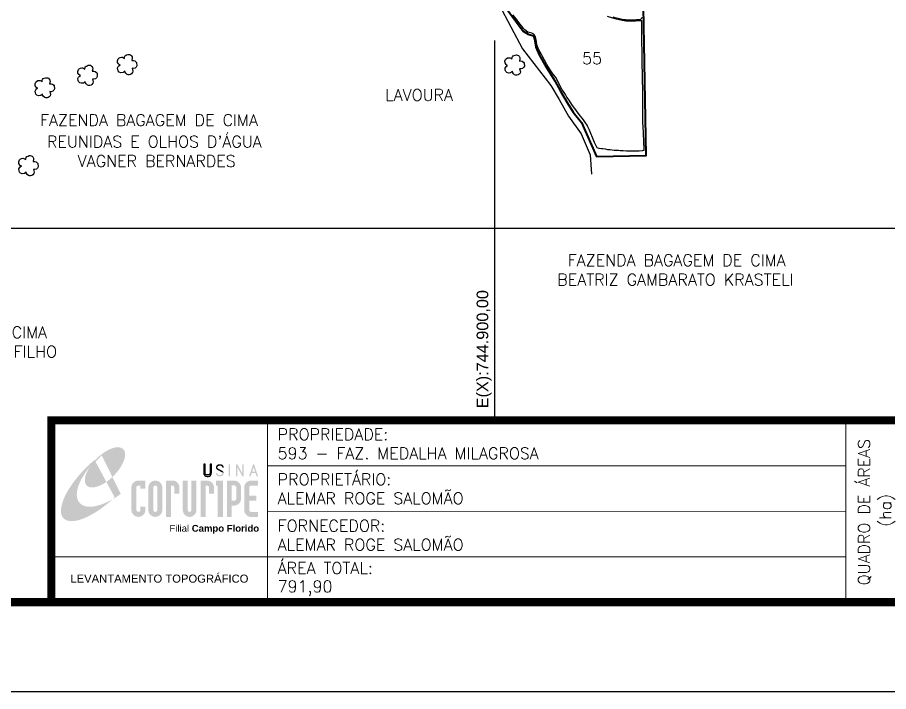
# Model space of a CAD drawing. Extents: x 743869 to 754264, y 7795787 to 7803137.
# Drawn here: x 747132 to 750541, y 7795787 to 7798426 of the extents above; entities that cross this region are included whole.
import ezdxf
from ezdxf.enums import TextEntityAlignment as Align

# ---------------------------------------------------------------- set-up
doc = ezdxf.new("R2010")
doc.units = 0
doc.linetypes.add('CONTINUO', pattern=[0])
doc.linetypes.add('LIN0', pattern=[0])
doc.layers.add('0114000593', color=1, linetype='Continuous', lineweight=40)
doc.layers.add('TEXTO_DIVERSOS', color=7, linetype='Continuous', lineweight=5)
for name, color, linetype in [('0114000593054', 5, 'Continuous'), ('0114000593055', 5, 'Continuous'), ('CURSOS_D_AGUA', 174, 'Continuous'), ('MALHA', 8, 'Continuous'), ('MARGEM', 5, 'Continuous'), ('MATO', 3, 'Continuous'), ('TEXTO CONFORNTANTES', 7, 'Continuous'), ('TEXTO_NUN_TAL', 7, 'Continuous')]:
    doc.layers.add(name, color=color, linetype=linetype)
doc.styles.add('ARIAL', font='arial.ttf')
doc.styles.add('Simplex', font='simplex.shx')
doc.styles.get("Standard").update_dxf_attribs({"font": 'arial.ttf'})

# ---------------------------------------------------------------- blocks, each defined once
blk = doc.blocks.new('A$C78F83FB3')
at = {"layer": 'MARGEM'}
h = blk.add_hatch(color=20, dxfattribs=at)
edge = h.paths.add_edge_path()
edge.add_ellipse((19.49, 23.77), major_axis=(-6.68, -6.67), ratio=0.469426, start_angle=292.7328, end_angle=601.2579)
edge.add_ellipse((22.83, 22.05), major_axis=(12.64, 11.29), ratio=0.457614, start_angle=79.9069, end_angle=107.9139)
edge = h.paths.add_edge_path()
edge.add_ellipse((18.28, 18.7), major_axis=(13.95, 13.59), ratio=0.386848, start_angle=63.9612, end_angle=264.5993)
edge.add_ellipse((22.83, 22.05), major_axis=(12.64, 11.29), ratio=0.457614, start_angle=107.9139, end_angle=245.1182, ccw=False)
edge.add_ellipse((19.49, 23.77), major_axis=(-6.68, -6.67), ratio=0.469426, start_angle=241.2579, end_angle=292.7328, ccw=False)
for color, points in [(20, [(15.46, 26.12), (14.17, 24.81), (14.06, 24.24), (14.39, 23.97), (14.67, 24.54), (19.47, 29.32), (18.48, 28.66), (17.31, 27.78)]), (7, [(58.42, 24.9), (57.9, 24.9), (57.9, 21.73, -0.414214), (57.15, 20.98), (56.84, 20.98, -0.414214), (56.09, 21.73), (56.09, 24.9), (55.57, 24.9), (55.57, 21.73, 0.414214), (56.84, 20.46), (57.15, 20.46, 0.414214), (58.42, 21.73)]), (7, [(61.7, 24.9), (61.23, 24.9, 0.396318), (60.04, 23.78), (60.04, 23.72, 0.151912), (60.39, 22.97), (60.46, 22.92), (62.18, 22), (62.85, 21.83, 0.12407), (62.51, 22.42), (60.75, 23.36, -0.13192), (60.56, 23.77, -0.385578), (61.23, 24.37), (61.7, 24.37, -0.414214), (62.37, 23.7), (62.89, 23.7, 0.414214)]), (7, [(62.37, 23.7), (62.89, 23.7, 0.414214), (61.7, 24.9), (61.23, 24.9, 0.396318), (60.04, 23.78), (60.04, 23.72, 0.151912), (60.39, 22.97), (60.46, 22.92), (62.18, 22), (62.18, 22, -0.131921), (62.37, 21.59, -0.385578), (61.7, 20.98), (61.23, 20.98, -0.414214), (60.56, 21.65), (60.04, 21.65, 0.414214), (61.23, 20.46), (61.7, 20.46, 0.402546), (62.89, 21.61, 0.165292), (62.51, 22.42), (60.75, 23.36, -0.13192), (60.56, 23.77, -0.385578), (61.23, 24.37), (61.7, 24.37, -0.414214)]), (7, [(30.97, 12.46), (29.13, 12.46), (29.13, 8.21, 1), (34.29, 8.21), (34.29, 9.41), (32.45, 9.41), (32.45, 8.21, -1), (30.97, 8.21)])]:
    blk.add_hatch(color=color, dxfattribs=at).paths.add_polyline_path(points)
h = blk.add_hatch(color=7, dxfattribs=at)
h.paths.add_polyline_path([(65.24, 24.9), (64.72, 24.9), (64.72, 20.46), (65.24, 20.46)])
h.paths.add_polyline_path([(67.38, 20.46), (67.9, 20.46), (67.9, 23.74), (69.74, 20.46), (70.23, 20.46), (70.23, 24.9), (69.71, 24.9), (69.71, 21.58), (67.85, 24.9), (67.38, 24.9)])
h.paths.add_polyline_path([(72.17, 20.46), (72.72, 20.46), (73.14, 21.73), (74.49, 21.73), (74.9, 20.46), (75.45, 20.46), (74, 24.9), (73.62, 24.9)])
h.paths.add_polyline_path([(73.81, 23.8), (74.32, 22.25), (73.31, 22.25)], flags=16)
h = blk.add_hatch(color=7, dxfattribs=at)
h.paths.add_polyline_path([(31.71, 18.93, 0.414214), (29.13, 16.35), (29.13, 12.46), (30.97, 12.46), (30.97, 16.35, -0.414214), (31.71, 17.09), (32.45, 17.09), (32.45, 16.02), (34.29, 16.02), (34.29, 18.93)])
h.paths.add_polyline_path([(44.15, 17.09, -0.414214), (44.89, 16.35), (44.89, 14.1), (46.72, 14.1), (46.72, 16.17, 0.433937), (44.15, 18.93), (41.77, 18.93), (41.77, 12.46), (43.61, 12.46), (43.61, 17.09)])
h.paths.add_polyline_path([(43.61, 12.46), (41.77, 12.46), (41.77, 5.62), (43.61, 5.62)])
h.paths.add_polyline_path([(47.92, 12.46), (49.75, 12.46), (49.75, 18.93), (47.92, 18.93)])
h.paths.add_polyline_path([(52.91, 18.93), (51.08, 18.93), (51.08, 12.46), (52.91, 12.46)])
h.paths.add_polyline_path([(51.08, 8.12, -1), (49.75, 8.12), (49.75, 12.46), (47.92, 12.46), (47.92, 8.12, 1), (52.91, 8.12), (52.91, 12.46), (51.08, 12.46)])
h.paths.add_polyline_path([(54.41, 12.46), (56.25, 12.46), (56.25, 17.09), (56.79, 17.09, -0.414214), (57.53, 16.35), (57.53, 14.1), (59.36, 14.1), (59.36, 16.17, 0.433937), (56.79, 18.93), (54.41, 18.93)])
h.paths.add_polyline_path([(56.25, 12.46), (54.41, 12.46), (54.41, 5.62), (56.25, 5.62)])
h.paths.add_polyline_path([(60.73, 12.46), (62.58, 12.46), (62.58, 18.93), (60.02, 18.93), (60.02, 17.08), (60.73, 17.08)])
h.paths.add_polyline_path([(62.58, 12.46), (60.73, 12.46), (60.73, 5.62), (62.58, 5.62)])
h.paths.add_polyline_path([(64.06, 12.46), (65.82, 12.46), (65.82, 17.17), (66.66, 17.17, -0.450417), (67.48, 16.25), (67.48, 12.46), (69.24, 12.46, 0.002307), (69.24, 12.48, 0.005282), (69.23, 12.54, -0.000938), (69.23, 12.53), (69.23, 16.17, 0.433937), (66.66, 18.93), (64.06, 18.93)])
h.paths.add_polyline_path([(64.06, 5.62), (65.82, 5.62), (65.82, 9.77), (66.66, 9.77, 0.426056), (69.24, 12.46), (67.48, 12.46), (67.48, 12.45, -0.450417), (66.66, 11.53), (65.82, 11.53), (65.82, 12.46), (64.06, 12.46)])
h.paths.add_polyline_path([(70.37, 12.46), (74.87, 12.46), (74.87, 13.44), (72.21, 13.44), (72.21, 16.35, -0.414214), (72.95, 17.09), (75.38, 17.09), (75.38, 18.93), (72.95, 18.93, 0.414214), (70.37, 16.35)])
h.paths.add_polyline_path([(72.21, 11.62), (74.87, 11.62), (74.87, 12.46), (70.37, 12.46), (70.37, 8.21, 0.414214), (72.95, 5.62), (75.38, 5.62), (75.38, 7.47), (72.95, 7.47, -0.414214), (72.21, 8.21)])
h = blk.add_hatch(color=7, dxfattribs=at)
h.paths.add_polyline_path([(35.29, 16.35), (35.29, 8.21, 1), (40.46, 8.21, 0.016978), (40.45, 8.38), (40.45, 16.17, 0.433937), (37.88, 18.93), (37.87, 18.93, 0.41391)])
h.paths.add_polyline_path([(38.62, 16.35), (38.62, 8.21, -1), (37.13, 8.21), (37.13, 16.35, -1)], flags=16)
at = {"layer": 'MARGEM', "color": 7}
blk.add_lwpolyline([(58.42, 24.9), (57.9, 24.9), (57.9, 21.73, -0.414214), (57.15, 20.98), (56.84, 20.98, -0.414214), (56.09, 21.73), (56.09, 24.9), (55.57, 24.9), (55.57, 21.73, 0.414214), (56.84, 20.46), (57.15, 20.46, 0.414214), (58.42, 21.73), (58.42, 24.9)], format="xyb", close=True, dxfattribs=at)
at = {"layer": 'MARGEM', "color": 252, "insert": (43.05, 2.72), "char_height": 2.5, "width": 33.0271, "attachment_point": 1, "style": 'ARIAL'}
blk.add_mtext('Filial {\\fArial|b1|i0|c0|p34;Campo Florido}', dxfattribs=at)

msp = doc.modelspace()

# ---------------------------------------------------------------- linework, layer by layer
at = {"layer": '0114000593', "linetype": 'ByBlock'}
msp.add_lwpolyline([(749032.5, 7798477.3), (749110.8, 7798371.2), (749130.3, 7798359.5), (749150.9, 7798353.2), (749155.4, 7798340.6), (749160.6, 7798309.3), (749173.2, 7798278.5), (749195, 7798240.1), (749234, 7798177.7), (749257, 7798136.7), (749282.9, 7798092.2), (749306.6, 7798054.9), (749339.5, 7798014.4), (749397.3, 7797881.7), (749592.3, 7797885.2), (749574.8, 7798831.7)], dxfattribs=at)
at = {"layer": '0114000593054'}
msp.add_lwpolyline([(749574.6, 7798426.8), (749573.4, 7798421.5), (749567.9, 7798416.2), (749553.8, 7798415.6), (749546.1, 7798415.2), (749537.9, 7798414.8), (749521, 7798414.9), (749512.3, 7798415.5), (749503.9, 7798416.6), (749487.6, 7798420.1), (749471.1, 7798424.4), (749462.4, 7798426.8)], dxfattribs=at)
at = {"layer": '0114000593055'}
msp.add_lwpolyline([(749439.2, 7798430.9), (749460.1, 7798424.2), (749475, 7798420), (749497.5, 7798414.6), (749512.1, 7798412.8), (749532.2, 7798411.6), (749538.2, 7798411.7), (749550.2, 7798412.1), (749562.2, 7798413.1), (749573.3, 7798413.1), (749573.6, 7798369.8), (749573.8, 7798356.8), (749573.8, 7798343.8), (749573.7, 7798325.2), (749573.8, 7798319.7), (749574.4, 7798301.6), (749574.9, 7798288.1), (749575.2, 7798281.2), (749575.6, 7798259), (749575.1, 7798245.5), (749575.4, 7798230.9), (749575.7, 7798216.4), (749576.2, 7798195.5), (749576.4, 7798188.7), (749576.5, 7798174.5), (749577.2, 7798150.5), (749577.5, 7798133.9), (749577.8, 7798117.8), (749577.9, 7798101.9), (749577.8, 7798086.5), (749578.1, 7798072.1), (749578.2, 7798057.5), (749578, 7798042.2), (749578.2, 7798009.9), (749578.6, 7798001.8), (749583.1, 7797910.1), (749582.9, 7797904.9), (749579.6, 7797904), (749576.2, 7797903.2), (749565.2, 7797902.6), (749553.3, 7797902.3), (749540.6, 7797902.1), (749527.3, 7797902), (749514.4, 7797902.3), (749501.5, 7797902.9), (749489.7, 7797903.7), (749483.9, 7797904.1), (749472.2, 7797904.8), (749466.7, 7797905.2), (749451.4, 7797906.8), (749442.1, 7797907.9), (749432.5, 7797909.4), (749422.6, 7797910.7), (749417.7, 7797911.4), (749408, 7797913), (749400.6, 7797915.3), (749395.9, 7797922.7), (749389.8, 7797935.7), (749386.9, 7797942.4), (749381.4, 7797956), (749375.4, 7797971.3), (749372.6, 7797978.2), (749370, 7797984.3), (749364.1, 7797996.8), (749360.8, 7798003.3), (749351.6, 7798017.4), (749346.6, 7798024.7), (749330.3, 7798046.1), (749318.8, 7798060.4), (749308.7, 7798074.4), (749303.9, 7798081.2), (749294.9, 7798094.6), (749290.4, 7798101.2), (749282, 7798113.8), (749275.7, 7798124.3), (749267.9, 7798136.2), (749263.9, 7798142.7), (749255.9, 7798156.7), (749248.7, 7798170.4), (749237.9, 7798190.9), (749228.5, 7798203.1), (749224.1, 7798209.1), (749216.2, 7798220.6), (749207.3, 7798234.5), (749202.8, 7798241.9), (749194, 7798257.8), (749185, 7798274.6), (749180.5, 7798282.8), (749171.4, 7798298.9), (749166.4, 7798312.2), (749164.6, 7798318.6), (749162.4, 7798331.1), (749160.8, 7798343.6), (749158.9, 7798349.4), (749152.8, 7798359.8), (749144.5, 7798363.5), (749139.8, 7798365.2), (749129.3, 7798368.4), (749117.8, 7798376.6), (749112.7, 7798381.5), (749103.7, 7798392.7), (749094.1, 7798405.4), (749084.3, 7798418.2), (749070.4, 7798436.2)], dxfattribs=at)
at = {"layer": 'CURSOS_D_AGUA', "linetype": 'Continuous'}
msp.add_lwpolyline([(748364.2, 7799628.2), (748408.5, 7799551.9), (748463, 7799439), (748511.7, 7799330), (748570.1, 7799226.8), (748671.4, 7799098.4), (748741.5, 7798975.7), (748796, 7798860.9), (748848.6, 7798769.4), (748920.7, 7798650.7), (748971.3, 7798553.3), (749016.1, 7798475.5), (749107.9, 7798302.9), (749218.9, 7798158.8), (749252.1, 7798104.3), (749287.6, 7798039.4), (749337.3, 7797970.3), (749372.6, 7797887.8), (749377.5, 7797811.5)], dxfattribs=at)
at = {"layer": 'MALHA', "linetype": 'ByBlock'}
for points in [[(749000, 7796848.1), (749000, 7798335.5)], [(746281.5, 7797600), (752220.4, 7797600)]]:
    msp.add_lwpolyline(points, dxfattribs=at)
at = {"layer": 'MARGEM', "color": 174, "linetype": 'LIN0', "flags": 128}
msp.add_lwpolyline([(754264.5, 7803136.5), (743869.5, 7803136.5), (743869.5, 7795786.5), (754264.5, 7795786.5)], close=True, dxfattribs=at)
at = {"layer": 'MARGEM', "color": 174, "linetype": 'LIN0', "const_width": 31.8, "flags": 128}
for points in [[(753914.5, 7802786.5), (744219.5, 7802786.5), (744219.5, 7796136.5), (753914.5, 7796136.5)], [(747264.5, 7796848.1), (753914.5, 7796848.1), (753914.5, 7796136.5), (747264.5, 7796136.5)]]:
    msp.add_lwpolyline(points, close=True, dxfattribs=at)
at = {"layer": 'MARGEM', "color": 174, "linetype": 'LIN0', "flags": 128}
for points, const_width in [([(748110, 7796848.1), (748110, 7796136.5)], 3.53), ([(748110, 7796848.1), (748110, 7796143)], 3.5), ([(750372.9, 7796848.1), (750372.9, 7796145.2)], 3.53), ([(748110, 7796670.2), (750372.9, 7796670.2)], 3.53), ([(748110, 7796492.3), (750372.9, 7796492.3)], 3.53), ([(747264.5, 7796314.4), (750372.9, 7796314.4)], 3.53)]:
    msp.add_lwpolyline(points, dxfattribs=dict(at, const_width=const_width))
at = {"layer": 'MATO', "linetype": 'CONTINUO'}
for points in [[(747552.1, 7798216.1, 0), (747545.2, 7798210.3, 0), (747536.5, 7798209.3, 0), (747530.2, 7798211.8, 0), (747525.8, 7798216.1, 0), (747524, 7798221.1, 0), (747523.5, 7798228.4, 0), (747525.9, 7798233, 0), (747528.4, 7798236.5, 0), (747533.4, 7798239.9, 0), (747530.2, 7798240.9, 0), (747527.1, 7798243.5, 0), (747523.4, 7798249.4, 0), (747522.7, 7798256.3, 0), (747525.4, 7798263.6, 0), (747528.2, 7798266.2, 0), (747533.3, 7798269.3, 0), (747538.7, 7798270, 0), (747543, 7798269.4, 0), (747546.4, 7798267.8, 0), (747550.1, 7798264.5, 0), (747551.2, 7798270.9, 0), (747552.2, 7798273.4, 0), (747555, 7798276.9, 0), (747559.1, 7798278.5, 0), (747563.2, 7798280.3, 0), (747567.7, 7798280.7, 0), (747572, 7798280.1, 0), (747575.6, 7798278.2, 0), (747578.2, 7798275.4, 0), (747580.4, 7798270.9, 0), (747581.3, 7798265.9, 0), (747579.2, 7798257, 0), (747585.5, 7798257.1, 0), (747590.7, 7798255.9, 0), (747595.5, 7798252, 0), (747598.2, 7798248.9, 0), (747599, 7798236.6, 0), (747595.9, 7798231.2, 0), (747591.9, 7798227.5, 0), (747585.7, 7798225.8, 0), (747580.1, 7798226.3, 0), (747583.1, 7798214.8, 0), (747581.7, 7798210, 0), (747578.4, 7798205.3, 0), (747574.8, 7798202.4, 0), (747569.6, 7798201.1, 0), (747564.5, 7798201.4, 0), (747560.6, 7798202.5, 0), (747556.2, 7798206.9, 0), (747553.2, 7798210.8, 0), (747552.3, 7798216.7, 0)], [(749068.6, 7798214, 0), (749061.7, 7798208.2, 0), (749053, 7798207.2, 0), (749046.8, 7798209.7, 0), (749042.4, 7798214, 0), (749040.5, 7798219, 0), (749040.1, 7798226.3, 0), (749042.4, 7798230.9, 0), (749044.9, 7798234.4, 0), (749050, 7798237.8, 0), (749046.8, 7798238.8, 0), (749043.6, 7798241.4, 0), (749039.9, 7798247.2, 0), (749039.2, 7798254.2, 0), (749041.9, 7798261.5, 0), (749044.7, 7798264.1, 0), (749049.9, 7798267.2, 0), (749055.2, 7798267.9, 0), (749059.6, 7798267.3, 0), (749063, 7798265.7, 0), (749066.7, 7798262.4, 0), (749067.8, 7798268.8, 0), (749068.8, 7798271.3, 0), (749071.5, 7798274.8, 0), (749075.7, 7798276.4, 0), (749079.7, 7798278.2, 0), (749084.3, 7798278.6, 0), (749088.6, 7798278, 0), (749092.1, 7798276.1, 0), (749094.7, 7798273.3, 0), (749097, 7798268.8, 0), (749097.9, 7798263.8, 0), (749095.8, 7798254.9, 0), (749102, 7798255, 0), (749107.2, 7798253.7, 0), (749112.1, 7798249.9, 0), (749114.8, 7798246.8, 0), (749115.5, 7798234.5, 0), (749112.5, 7798229, 0), (749108.5, 7798225.4, 0), (749102.2, 7798223.7, 0), (749096.7, 7798224.2, 0), (749099.6, 7798212.7, 0), (749098.3, 7798207.9, 0), (749095, 7798203.2, 0), (749091.3, 7798200.3, 0), (749086.2, 7798199, 0), (749081, 7798199.3, 0), (749077.2, 7798200.4, 0), (749072.8, 7798204.8, 0), (749069.7, 7798208.7, 0), (749068.8, 7798214.6, 0)], [(747397.1, 7798174.3, 0), (747390.3, 7798168.6, 0), (747381.5, 7798167.6, 0), (747375.3, 7798170, 0), (747370.9, 7798174.3, 0), (747369.1, 7798179.3, 0), (747368.6, 7798186.6, 0), (747371, 7798191.3, 0), (747373.5, 7798194.7, 0), (747378.5, 7798198.1, 0), (747375.3, 7798199.1, 0), (747372.1, 7798201.7, 0), (747368.4, 7798207.6, 0), (747367.8, 7798214.5, 0), (747370.4, 7798221.8, 0), (747373.3, 7798224.4, 0), (747378.4, 7798227.5, 0), (747383.8, 7798228.2, 0), (747388.1, 7798227.6, 0), (747391.5, 7798226.1, 0), (747395.2, 7798222.7, 0), (747396.3, 7798229.1, 0), (747397.3, 7798231.6, 0), (747400.1, 7798235.2, 0), (747404.2, 7798236.7, 0), (747408.3, 7798238.5, 0), (747412.8, 7798238.9, 0), (747417.1, 7798238.3, 0), (747420.6, 7798236.4, 0), (747423.2, 7798233.6, 0), (747425.5, 7798229.1, 0), (747426.4, 7798224.1, 0), (747424.3, 7798215.2, 0), (747430.6, 7798215.3, 0), (747435.7, 7798214.1, 0), (747440.6, 7798210.2, 0), (747443.3, 7798207.1, 0), (747444, 7798194.9, 0), (747441, 7798189.4, 0), (747437, 7798185.7, 0), (747430.7, 7798184, 0), (747425.2, 7798184.5, 0), (747428.2, 7798173.1, 0), (747426.8, 7798168.2, 0), (747423.5, 7798163.5, 0), (747419.9, 7798160.6, 0), (747414.7, 7798159.3, 0), (747409.5, 7798159.7, 0), (747405.7, 7798160.7, 0), (747401.3, 7798165.1, 0), (747398.3, 7798169, 0), (747397.3, 7798174.9, 0)], [(747229.9, 7798125.2, 0), (747223, 7798119.4, 0), (747214.3, 7798118.4, 0), (747208.1, 7798120.8, 0), (747203.7, 7798125.2, 0), (747201.8, 7798130.1, 0), (747201.4, 7798137.5, 0), (747203.7, 7798142.1, 0), (747206.2, 7798145.5, 0), (747211.3, 7798148.9, 0), (747208.1, 7798150, 0), (747204.9, 7798152.6, 0), (747201.2, 7798158.4, 0), (747200.5, 7798165.4, 0), (747203.2, 7798172.6, 0), (747206, 7798175.2, 0), (747211.2, 7798178.4, 0), (747216.5, 7798179.1, 0), (747220.9, 7798178.5, 0), (747224.3, 7798176.9, 0), (747228, 7798173.6, 0), (747229.1, 7798179.9, 0), (747230.1, 7798182.5, 0), (747232.8, 7798186, 0), (747237, 7798187.5, 0), (747241, 7798189.3, 0), (747245.6, 7798189.7, 0), (747249.9, 7798189.1, 0), (747253.4, 7798187.3, 0), (747256, 7798184.5, 0), (747258.3, 7798180, 0), (747259.2, 7798175, 0), (747257.1, 7798166.1, 0), (747263.3, 7798166.2, 0), (747268.5, 7798164.9, 0), (747273.4, 7798161.1, 0), (747276.1, 7798158, 0), (747276.8, 7798145.7, 0), (747273.8, 7798140.2, 0), (747269.8, 7798136.6, 0), (747263.5, 7798134.9, 0), (747258, 7798135.4, 0), (747260.9, 7798123.9, 0), (747259.6, 7798119, 0), (747256.3, 7798114.4, 0), (747252.6, 7798111.5, 0), (747247.5, 7798110.2, 0), (747242.3, 7798110.5, 0), (747238.5, 7798111.6, 0), (747234.1, 7798115.9, 0), (747231, 7798119.8, 0), (747230.1, 7798125.8, 0)], [(747166, 7797820.4, 0), (747159.1, 7797814.7, 0), (747150.4, 7797813.7, 0), (747144.2, 7797816.1, 0), (747139.7, 7797820.4, 0), (747137.9, 7797825.4, 0), (747137.4, 7797832.7, 0), (747139.8, 7797837.4, 0), (747142.3, 7797840.8, 0), (747147.3, 7797844.2, 0), (747144.1, 7797845.2, 0), (747141, 7797847.8, 0), (747137.3, 7797853.7, 0), (747136.6, 7797860.6, 0), (747139.3, 7797867.9, 0), (747142.1, 7797870.5, 0), (747147.2, 7797873.6, 0), (747152.6, 7797874.3, 0), (747156.9, 7797873.7, 0), (747160.3, 7797872.2, 0), (747164.1, 7797868.8, 0), (747165.2, 7797875.2, 0), (747166.1, 7797877.7, 0), (747168.9, 7797881.3, 0), (747173.1, 7797882.8, 0), (747177.1, 7797884.6, 0), (747181.7, 7797885, 0), (747186, 7797884.4, 0), (747189.5, 7797882.5, 0), (747192.1, 7797879.7, 0), (747194.3, 7797875.2, 0), (747195.2, 7797870.2, 0), (747193.2, 7797861.3, 0), (747199.4, 7797861.4, 0), (747204.6, 7797860.2, 0), (747209.4, 7797856.3, 0), (747212.1, 7797853.2, 0), (747212.9, 7797841, 0), (747209.9, 7797835.5, 0), (747205.9, 7797831.8, 0), (747199.6, 7797830.1, 0), (747194.1, 7797830.6, 0), (747197, 7797819.2, 0), (747195.7, 7797814.3, 0), (747192.3, 7797809.6, 0), (747188.7, 7797806.7, 0), (747183.5, 7797805.4, 0), (747178.4, 7797805.8, 0), (747174.5, 7797806.8, 0), (747170.1, 7797811.2, 0), (747167.1, 7797815.1, 0), (747166.2, 7797821, 0)]]:
    msp.add_polyline3d(points, dxfattribs=at)

# ---------------------------------------------------------------- block references
at = {"layer": 'MARGEM', "linetype": 'ByBlock', "xscale": 10.70301900392833, "yscale": 10.70301900392833, "zscale": 10.70301900392833}
msp.add_blockref('A$C78F83FB3', (747265.8, 7796409.9), dxfattribs=at)

# ---------------------------------------------------------------- texts
at = {"layer": 'MALHA'}
msp.add_text('E(X):744.900,00', height=45.5, rotation=90, dxfattribs=at).set_placement((748987.7, 7796895.4), align=Align.BOTTOM_LEFT)
at = {"layer": 'MARGEM', "color": 7, "linetype": 'Continuous', "lineweight": 9, "style": 'Simplex'}
for s, p in [('PROPRIEDADE:', (748150, 7796816.1)), ('PROPRIETÁRIO:', (748150, 7796639.9)), ('FORNECEDOR:', (748150, 7796458.4)), ('ÁREA TOTAL:', (748150, 7796292.6))]:
    msp.add_text(s, height=45.5, dxfattribs=at).set_placement(p, align=Align.TOP_LEFT)
at = {"layer": 'MARGEM', "color": 7, "linetype": 'Continuous', "style": 'Simplex'}
for s, p in [('593 - FAZ. MEDALHA MILAGROSA', (748150, 7796741.9)), ('ALEMAR ROGE SALOMÃO', (748150, 7796565.6)), ('ALEMAR ROGE SALOMÃO', (748150, 7796384.1)), ('791,90', (748150, 7796220.9))]:
    msp.add_text(s, height=45.5, dxfattribs=at).set_placement(p, align=Align.TOP_LEFT)
for s, p in [('QUADRO DE ÁREAS', (750444.9, 7796489)), ('(ha)', (750527.9, 7796496))]:
    msp.add_text(s, height=45.5, rotation=90, dxfattribs=at).set_placement(p, align=Align.MIDDLE_CENTER)
at = {"layer": 'MARGEM', "color": 7, "linetype": 'ByBlock'}
msp.add_text('LEVANTAMENTO TOPOGRÁFICO', height=31.5, dxfattribs=at).set_placement((747687.3, 7796228.7), align=Align.MIDDLE_CENTER)
at = {"layer": 'TEXTO CONFORNTANTES', "linetype": 'ByBlock', "style": 'Simplex'}
for s, p in [('FAZENDA BAGAGEM DE CIMA', (747220.6, 7798000.7)), (" REUNIDAS E OLHOS D'ÁGUA", (747216.3, 7797916.2)), ('VAGNER BERNARDES', (747367.9, 7797840.4)), ('FAZENDA BAGAGEM DE CIMA', (749285.5, 7797452.3)), ('BEATRIZ GAMBARATO KRASTELl', (749244.3, 7797376.4)), ('FAZENDA BAGAGEM DE CIMA', (746395.7, 7797170.3)), ('CLARKSON BERNARDES FILHO', (746383.7, 7797094.4))]:
    msp.add_text(s, height=45.5, dxfattribs=at).set_placement(p)
at = {"layer": 'TEXTO_DIVERSOS', "linetype": 'Continuous', "style": 'Simplex'}
msp.add_text('LAVOURA', height=45.5, dxfattribs=at).set_placement((748571.2, 7798099.3))
at = {"layer": 'TEXTO_NUN_TAL', "linetype": 'Continuous', "style": 'Simplex'}
msp.add_text('55', height=45.5, dxfattribs=at).set_placement((749341.5, 7798242.5))

doc.saveas('drawing.dxf')
